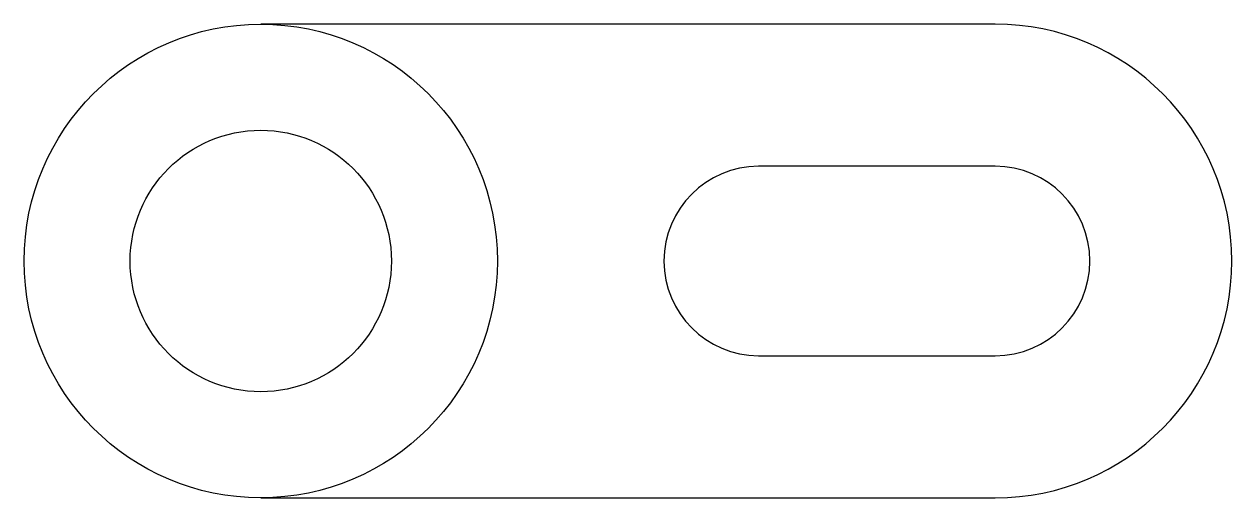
# Model space of a CAD drawing. Header units: millimetres. Extents: x 19.23 to 25.61, y 14.47 to 16.97.
import ezdxf

# ---------------------------------------------------------------- set-up
doc = ezdxf.new("R2010")
doc.units = ezdxf.units.MM
doc.header["$MEASUREMENT"] = 0

msp = doc.modelspace()

# ---------------------------------------------------------------- linework, layer by layer
msp.add_lwpolyline([(20.4822, 14.4729), (24.3622, 14.4729, 1), (24.3622, 16.9729), (20.4822, 16.9729)], format="xyb")
msp.add_lwpolyline([(23.1122, 15.2229), (24.3622, 15.2229, 1), (24.3622, 16.2229), (23.1122, 16.2229, 1)], format="xyb", close=True)
for radius in [1.25, 0.69]:
    msp.add_circle((20.4822, 15.7229), radius)

doc.saveas('drawing.dxf')
